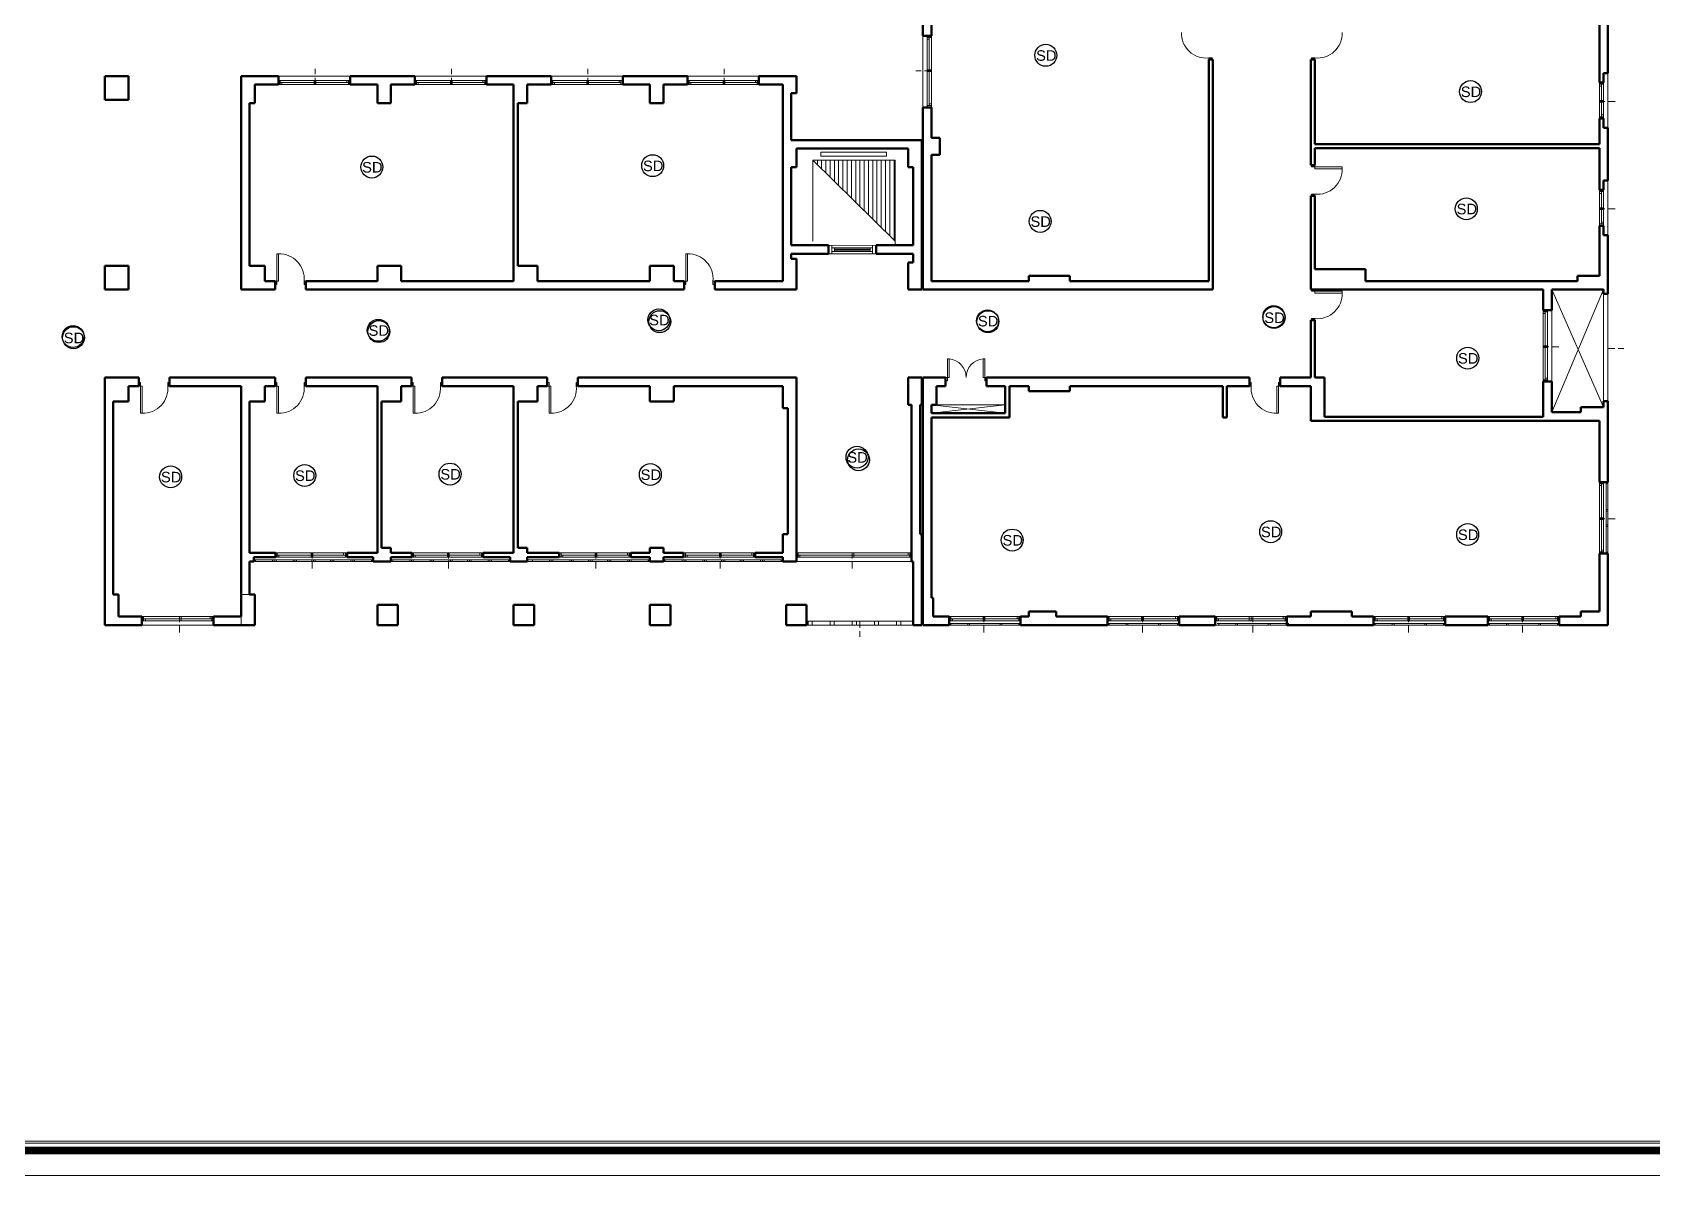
# Model space of a CAD drawing. Extents: x -24 to 119, y -16 to 95.
# Drawn here: x 33.75 to 81.31, y -16.16 to 17.4 of the extents above; entities that cross this region are included whole.
import ezdxf

# ---------------------------------------------------------------- set-up
doc = ezdxf.new("R2010")
doc.units = 0
doc.header["$LTSCALE"] = 0.8
doc.header["$MEASUREMENT"] = 0
doc.linetypes.add('HIDDEN', pattern=[0.375, 0.25, -0.125])
for name, color, linetype, lineweight in [('2-COL', 6, 'CONTINUOUS', 20), ('8-HAT1', 2, 'CONTINUOUS', 20), ('DOOR', 1, 'CONTINUOUS', 20), ('Elev', 31, 'CONTINUOUS', 20), ('FRAM', 5, 'CONTINUOUS', 20), ('HACTH', 2, 'CONTINUOUS', 20), ('Walls', 1, 'CONTINUOUS', 50), ('WC', 3, 'CONTINUOUS', 20), ('WIN', 1, 'CONTINUOUS', 15)]:
    doc.layers.add(name, color=color, linetype=linetype, lineweight=lineweight)
doc.layers.add('FAS', color=4, linetype='CONTINUOUS')
doc.styles.add('ROMANS', font='arial.ttf', dxfattribs={"width": 1.15, "height": 0.2})

# ---------------------------------------------------------------- blocks, each defined once
blk = doc.blocks.new('A$C465000F1')
at = {"layer": 'Elev'}
for p, q in [((-1.417, 0.121), (-0.065, -0.241)), ((-1.352, 0.362), (0, 0)), ((-1.253, 0.336), (-1.318, 0.094)), ((-1.3, 0.162), (-0.146, -0.147)), ((-1.271, 0.268), (-0.117, -0.041)), ((-1.203, 0.25), (-1.232, 0.144)), ((-1.221, 0.184), (-0.203, -0.089)), ((-1.214, 0.21), (-0.196, -0.063)), ((-0.099, 0.027), (-0.164, -0.215)), ((-0.185, -0.023), (-0.214, -0.129))]:
    blk.add_line(p, q, dxfattribs=at)

msp = doc.modelspace()

# ---------------------------------------------------------------- hatches: boundary and pattern name
at = {"layer": 'HACTH'}
h = msp.add_hatch(dxfattribs=at)
h.set_pattern_fill('ANSI31', color=256, angle=45, style=0)
h.set_pattern_definition([(90, (90.66902, 574.87571), (-0.125, 3e-17), [])])
h.paths.add_polyline_path([(59.08, 13.645), (57.62, 13.645), (56.66, 13.645), (59.08, 11.269)])
h = msp.add_hatch(dxfattribs=at)
h.set_pattern_fill('ANSI31', color=256, angle=45, style=0)
h.set_pattern_definition([(90, (90.66902, 574.87571), (-0.125, 3e-17), [])])
h.paths.add_polyline_path([(59.08, 13.645), (57.62, 13.645), (56.66, 13.645), (59.08, 11.269)])

# ---------------------------------------------------------------- linework, layer by layer
at = {"layer": '2-COL'}
for p, q in [((39.88, 0.9), (39.88, 0)), ((40.28, 0.9), (39.88, 0.9)), ((39.88, 0), (40.28, 0))]:
    msp.add_line(p, q, dxfattribs=at)
at = {"layer": '8-HAT1'}
for p, q in [((62.31, 6.47), (60.14, 6.22)), ((60.14, 6.47), (62.31, 6.22)), ((60.29, 6.47), (62.31, 6.47))]:
    msp.add_line(p, q, dxfattribs=at)
at = {"layer": 'DOOR'}
for p, q in [((68.28, 16.6), (68.28, 16.65)), ((68.28, 16.65), (68.38, 16.65)), ((68.38, 16.65), (68.38, 16.6)), ((71.3, 16.65), (71.3, 16.6)), ((71.4, 16.65), (71.3, 16.65)), ((71.4, 16.6), (71.4, 16.65)), ((71.3, 13.45), (71.3, 13.5)), ((71.4, 13.45), (71.3, 13.45)), ((71.4, 13.5), (71.4, 13.45)), ((71.3, 12.65), (71.3, 12.6)), ((71.4, 12.65), (71.3, 12.65)), ((71.4, 12.6), (71.4, 12.65)), ((40.88, 10.1), (40.93, 10.1)), ((40.93, 10), (40.88, 10)), ((40.93, 10.1), (40.93, 10)), ((41.78, 10.1), (41.73, 10.1)), ((41.73, 10.1), (41.73, 10)), ((41.73, 10), (41.78, 10)), ((52.88, 10.1), (52.93, 10.1)), ((52.93, 10), (52.88, 10)), ((52.93, 10.1), (52.93, 10)), ((53.78, 10.1), (53.73, 10.1)), ((53.73, 10.1), (53.73, 10)), ((53.73, 10), (53.78, 10)), ((71.3, 9.8), (71.3, 9.85)), ((71.4, 9.8), (71.3, 9.8)), ((71.4, 9.85), (71.4, 9.8)), ((71.3, 9), (71.3, 8.95)), ((71.4, 9), (71.3, 9)), ((71.4, 8.95), (71.4, 9)), ((60.56, 7.27), (60.61, 7.27)), ((60.61, 7.17), (60.56, 7.17)), ((60.61, 7.27), (60.61, 7.17)), ((61.76, 7.27), (61.71, 7.27)), ((61.71, 7.27), (61.71, 7.17)), ((61.71, 7.17), (61.76, 7.17)), ((36.93, 7.12), (36.88, 7.12)), ((36.88, 7.02), (36.93, 7.02)), ((36.93, 7.02), (36.93, 7.12)), ((37.73, 7.12), (37.78, 7.12)), ((37.73, 7.02), (37.73, 7.12)), ((37.78, 7.02), (37.73, 7.02)), ((40.93, 7.12), (40.88, 7.12)), ((40.88, 7.02), (40.93, 7.02)), ((40.93, 7.02), (40.93, 7.12)), ((41.73, 7.12), (41.78, 7.12)), ((41.73, 7.02), (41.73, 7.12)), ((41.78, 7.02), (41.73, 7.02)), ((44.93, 7.12), (44.88, 7.12)), ((44.88, 7.02), (44.93, 7.02)), ((44.93, 7.02), (44.93, 7.12)), ((45.73, 7.12), (45.78, 7.12)), ((45.73, 7.02), (45.73, 7.12)), ((45.78, 7.02), (45.73, 7.02)), ((48.918, 7.12), (48.868, 7.12)), ((48.868, 7.02), (48.918, 7.02)), ((48.918, 7.02), (48.918, 7.12)), ((49.718, 7.12), (49.768, 7.12)), ((49.718, 7.02), (49.718, 7.12)), ((49.768, 7.02), (49.718, 7.02)), ((53.78, 7.02), (53.73, 7.02)), ((69.53, 7.12), (69.48, 7.12)), ((69.48, 7.02), (69.53, 7.02)), ((69.53, 7.02), (69.53, 7.12)), ((70.33, 7.12), (70.38, 7.12)), ((70.33, 7.02), (70.33, 7.12)), ((70.38, 7.02), (70.33, 7.02))]:
    msp.add_line(p, q, dxfattribs=at)
for points in [[(72.2, 13.45), (72.2, 13.4), (71.4, 13.4), (71.4, 13.45)], [(40.93, 10.9), (40.98, 10.9), (40.98, 10.1), (40.93, 10.1)], [(52.93, 10.9), (52.98, 10.9), (52.98, 10.1), (52.93, 10.1)], [(72.2, 9.8), (72.2, 9.75), (71.4, 9.75), (71.4, 9.8)], [(60.61, 7.82), (60.66, 7.82), (60.66, 7.27), (60.61, 7.27)], [(61.71, 7.82), (61.66, 7.82), (61.66, 7.27), (61.71, 7.27)], [(36.93, 6.22), (36.98, 6.22), (36.98, 7.02), (36.93, 7.02)], [(40.93, 6.22), (40.98, 6.22), (40.98, 7.02), (40.93, 7.02)], [(44.93, 6.22), (44.98, 6.22), (44.98, 7.02), (44.93, 7.02)], [(48.918, 6.22), (48.968, 6.22), (48.968, 7.02), (48.918, 7.02)], [(70.33, 6.22), (70.28, 6.22), (70.28, 7.02), (70.33, 7.02)]]:
    msp.add_lwpolyline(points, close=True, dxfattribs=at)
for centre, radius, start, end in [((68.212, 17.38), 0.733, 178.4075, 275.2877), ((71.468, 17.38), 0.733, 264.7123, 1.5925), ((71.468, 13.38), 0.733, 264.7123, 1.5925), ((41, 10.168), 0.733, 354.7123, 91.5925), ((53, 10.168), 0.733, 354.7123, 91.5925), ((71.468, 9.73), 0.733, 264.7123, 1.5925), ((60.61, 7.272), 0.55, 359.7628, 84.7846), ((61.71, 7.272), 0.55, 95.2154, 180.2372), ((37, 6.952), 0.733, 268.4075, 5.2877), ((41, 6.952), 0.733, 268.4075, 5.2877), ((45, 6.952), 0.733, 268.4075, 5.2877), ((48.988, 6.952), 0.733, 268.4075, 5.2877), ((70.259, 6.952), 0.733, 174.7123, 271.5925)]:
    msp.add_arc(centre, radius, start, end, dxfattribs=at)
at = {"layer": 'Elev'}
for p, q in [((56.9, 13.885), (57.62, 13.885)), ((56.9, 13.765), (56.9, 13.885)), ((56.9, 13.885), (57.62, 13.885)), ((56.9, 13.765), (56.9, 13.885)), ((57.62, 13.885), (58.826, 13.885)), ((57.62, 13.885), (58.826, 13.885)), ((58.826, 13.885), (58.826, 13.765)), ((58.826, 13.885), (58.826, 13.765)), ((56.66, 13.645), (57.62, 13.645)), ((56.66, 13.645), (57.62, 13.645)), ((56.66, 11.269), (56.66, 13.645)), ((56.66, 13.645), (59.08, 11.269)), ((56.9, 13.765), (57.62, 13.765)), ((56.9, 13.765), (57.62, 13.765)), ((57.62, 13.765), (58.826, 13.765)), ((57.62, 13.765), (58.826, 13.765)), ((57.62, 13.645), (59.08, 13.645)), ((57.62, 13.645), (59.08, 13.645)), ((59.08, 13.645), (59.08, 11.15)), ((59.08, 13.645), (59.08, 11.269))]:
    msp.add_line(p, q, dxfattribs=at)
at = {"layer": 'FAS'}
for centre in [(63.498, 16.728), (75.964, 15.663), (51.96, 13.489), (43.717, 13.448), (75.841, 12.222), (63.334, 11.853), (52.142, 8.963), (52.169, 8.909), (61.79, 8.932), (61.8, 8.909), (70.19, 9.055), (70.198, 9.031), (34.95, 8.472), (34.961, 8.438), (43.907, 8.655), (43.924, 8.618), (75.882, 7.839), (57.959, 4.932), (46.014, 4.435), (58.002, 4.854), (37.812, 4.353), (41.749, 4.394), (51.892, 4.423), (70.099, 2.744), (75.881, 2.662), (62.513, 2.498)]:
    msp.add_circle(centre, 0.322, dxfattribs=at)
at = {"layer": 'FRAM'}
msp.add_lwpolyline([(-24.024, -16.156), (115.976, -16.156), (115.976, 95.22), (-24.024, 95.22)], close=True, dxfattribs=at)
at = {"layer": 'FRAM', "const_width": 0.218}
msp.add_lwpolyline([(-23.288, -15.42), (115.239, -15.42), (115.239, 94.484), (-23.288, 94.484)], close=True, dxfattribs=at)
at = {"layer": 'FRAM'}
for points in [[(98.967, 94.211), (98.967, -15.202), (-23.07, -15.202), (-23.07, 94.266), (98.967, 94.266), (98.967, 94.211)], [(98.912, 94.211), (98.912, -15.147), (-23.015, -15.147), (-23.015, 94.211), (98.912, 94.211), (98.912, 94.211)]]:
    msp.add_lwpolyline(points, dxfattribs=at)
at = {"layer": 'Walls'}
for p, q in [((80, 19.845), (80, 16.201)), ((59.89, 19.01), (59.89, 17.3)), ((60.14, 18), (60.14, 17.3)), ((79.75, 18), (79.75, 15.926)), ((60.14, 17.3), (59.89, 17.3)), ((60.14, 17.3), (59.89, 17.3)), ((60.02, 17.3), (60.14, 17.3)), ((68.28, 16.6), (68.4, 16.6)), ((68.28, 16.6), (68.28, 10.1)), ((68.4, 16.6), (68.4, 9.85)), ((71.4, 16.6), (71.28, 16.6)), ((71.28, 16.6), (71.28, 13.5)), ((71.4, 16.6), (71.28, 16.6)), ((71.4, 16.6), (71.28, 16.6)), ((71.28, 16.6), (71.4, 16.6)), ((71.4, 16.6), (71.28, 16.6)), ((71.4, 16.6), (71.4, 14.12)), ((80, 16.201), (79.87, 16.201)), ((79.87, 15.926), (79.87, 16.201)), ((36.58, 16.12), (35.88, 16.12)), ((35.88, 16.12), (35.88, 15.42)), ((36.58, 15.42), (36.58, 16.12)), ((39.88, 9.85), (39.88, 16.12)), ((39.88, 16.12), (40.98, 16.12)), ((40.28, 15.87), (40.98, 15.87)), ((40.28, 15.87), (40.28, 15.32)), ((40.98, 16.12), (40.98, 15.87)), ((40.98, 15.99), (40.98, 15.87)), ((43.08, 15.87), (43.08, 16.12)), ((43.08, 16.12), (44.98, 16.12)), ((43.08, 15.99), (43.08, 15.87)), ((43.08, 15.87), (43.88, 15.87)), ((43.88, 15.32), (43.88, 15.87)), ((44.28, 15.87), (44.98, 15.87)), ((44.28, 15.87), (44.28, 15.32)), ((44.98, 16.12), (44.98, 15.87)), ((44.98, 15.99), (44.98, 15.87)), ((47.08, 15.87), (47.08, 16.12)), ((47.08, 16.12), (48.98, 16.12)), ((47.08, 15.99), (47.08, 15.87)), ((47.08, 15.87), (47.88, 15.87)), ((47.88, 10.1), (47.88, 15.87)), ((48.28, 15.87), (48.98, 15.87)), ((48.28, 15.87), (48.28, 15.32)), ((48.98, 16.12), (48.98, 15.87)), ((48.98, 15.99), (48.98, 15.87)), ((51.08, 15.87), (51.08, 16.12)), ((51.08, 16.12), (52.98, 16.12)), ((51.08, 15.99), (51.08, 15.87)), ((51.08, 15.87), (51.88, 15.87)), ((51.88, 15.32), (51.88, 15.87)), ((52.28, 15.87), (52.98, 15.87)), ((52.28, 15.87), (52.28, 15.32)), ((52.98, 16.12), (52.98, 15.87)), ((52.98, 15.99), (52.98, 15.87)), ((55.08, 15.87), (55.08, 16.12)), ((55.08, 16.12), (56.18, 16.12)), ((55.08, 15.99), (55.08, 15.87)), ((55.08, 15.87), (55.78, 15.87)), ((55.78, 10.1), (55.78, 15.87)), ((56.18, 15.62), (56.18, 16.12)), ((79.75, 15.926), (79.87, 15.926)), ((79.87, 15.926), (79.75, 15.926)), ((79.87, 15.926), (79.75, 15.926)), ((79.87, 15.926), (79.75, 15.926)), ((79.75, 15.926), (79.87, 15.926)), ((79.87, 15.926), (79.75, 15.926)), ((79.87, 15.926), (79.75, 15.926)), ((35.88, 15.42), (36.58, 15.42)), ((40.13, 10.55), (40.13, 15.32)), ((40.28, 15.32), (40.13, 15.32)), ((44.28, 15.32), (43.88, 15.32)), ((48, 10.55), (48, 15.32)), ((48.28, 15.32), (48, 15.32)), ((52.28, 15.32), (51.88, 15.32)), ((56.03, 14.24), (56.03, 15.62)), ((56.03, 15.62), (56.18, 15.62)), ((60.14, 15.2), (59.89, 15.2)), ((59.89, 15.2), (60.14, 15.2)), ((59.89, 15.2), (59.89, 9.85)), ((60.02, 15.2), (60.14, 15.2)), ((60.14, 15.2), (60.14, 14.31)), ((79.75, 14.876), (79.75, 14.12)), ((79.75, 14.876), (79.87, 14.876)), ((79.87, 14.876), (79.75, 14.876)), ((79.87, 14.876), (79.75, 14.876)), ((79.87, 14.876), (79.75, 14.876)), ((79.75, 14.876), (79.87, 14.876)), ((79.87, 14.876), (79.75, 14.876)), ((79.75, 14.876), (79.87, 14.876)), ((79.87, 14.876), (79.87, 14.601)), ((60.14, 14.31), (60.39, 14.31)), ((60.39, 14.31), (60.39, 13.81)), ((79.87, 14.601), (80, 14.601)), ((80, 14.601), (80, 13.051)), ((59.86, 14.24), (56.03, 14.24)), ((59.46, 13.99), (56.18, 13.99)), ((56.18, 13.99), (56.18, 13.44)), ((59.46, 13.44), (59.46, 13.99)), ((59.86, 14.24), (59.86, 9.85)), ((59.89, 13.82), (59.89, 9.86)), ((59.89, 13.81), (59.89, 9.85)), ((59.89, 13.81), (59.89, 9.85)), ((59.89, 13.81), (59.89, 9.85)), ((60.14, 13.81), (60.14, 10.1)), ((60.14, 13.81), (60.14, 10.1)), ((60.39, 13.81), (60.14, 13.81)), ((79.75, 14.12), (71.4, 14.12)), ((79.75, 14), (71.4, 14)), ((71.4, 14), (71.4, 13.5)), ((79.75, 14), (79.75, 12.776)), ((56.03, 13.44), (56.03, 11.15)), ((56.18, 13.44), (56.03, 13.44)), ((59.61, 13.44), (59.46, 13.44)), ((59.61, 13.44), (59.61, 11.15)), ((71.4, 13.5), (71.28, 13.5)), ((71.28, 13.5), (71.4, 13.5)), ((71.4, 13.5), (71.28, 13.5)), ((80, 13.051), (79.87, 13.051)), ((79.87, 12.776), (79.87, 13.051)), ((71.4, 12.6), (71.28, 12.6)), ((71.28, 12.6), (71.28, 9.85)), ((71.4, 12.6), (71.28, 12.6)), ((71.28, 12.6), (71.4, 12.6)), ((71.4, 12.6), (71.28, 12.6)), ((71.4, 12.6), (71.4, 10.45)), ((79.87, 12.776), (79.75, 12.776)), ((79.87, 12.776), (79.75, 12.776)), ((79.87, 12.776), (79.75, 12.776)), ((79.75, 12.776), (79.87, 12.776)), ((79.87, 12.776), (79.75, 12.776)), ((79.87, 12.776), (79.75, 12.776)), ((79.75, 11.726), (79.75, 10.25)), ((79.87, 11.726), (79.75, 11.726)), ((79.87, 11.726), (79.75, 11.726)), ((79.87, 11.726), (79.75, 11.726)), ((79.75, 11.726), (79.87, 11.726)), ((79.87, 11.726), (79.75, 11.726)), ((79.75, 11.726), (79.87, 11.726)), ((79.87, 11.726), (79.87, 11.451)), ((79.87, 11.451), (80, 11.451)), ((80, 11.451), (80, 9.725)), ((56.03, 11.15), (57.12, 11.15)), ((57.12, 10.9), (57.12, 11.15)), ((58.52, 10.9), (58.52, 11.15)), ((58.52, 11.15), (59.61, 11.15)), ((36.58, 10.55), (35.88, 10.55)), ((35.88, 10.55), (35.88, 9.85)), ((36.58, 9.85), (36.58, 10.55)), ((40.13, 10.55), (40.58, 10.55)), ((40.58, 10.55), (40.58, 10.1)), ((44.58, 10.55), (43.88, 10.55)), ((43.88, 10.55), (43.88, 10.1)), ((44.58, 10.1), (44.58, 10.55)), ((48.58, 10.55), (48, 10.55)), ((48.58, 10.1), (48.58, 10.55)), ((52.58, 10.55), (51.88, 10.55)), ((51.88, 10.55), (51.88, 10.1)), ((52.58, 10.1), (52.58, 10.55)), ((56.03, 10.9), (57.12, 10.9)), ((56.03, 10.9), (56.03, 10.75)), ((56.03, 10.75), (56.18, 10.75)), ((56.18, 10.75), (56.18, 9.85)), ((58.52, 10.9), (59.61, 10.9)), ((59.46, 9.85), (59.46, 10.65)), ((59.46, 10.65), (59.61, 10.65)), ((59.61, 10.9), (59.61, 10.65)), ((40.58, 10.1), (40.88, 10.1)), ((40.88, 10.1), (40.88, 9.85)), ((41.78, 9.85), (41.78, 10.1)), ((41.78, 10.1), (43.88, 10.1)), ((44.58, 10.1), (47.88, 10.1)), ((48.58, 10.1), (51.88, 10.1)), ((52.58, 10.1), (52.88, 10.1)), ((52.88, 10.1), (52.88, 9.85)), ((53.78, 9.85), (53.78, 10.1)), ((53.78, 10.1), (55.78, 10.1)), ((60.14, 10.1), (61.121, 10.1)), ((63, 10.1), (60.14, 10.1)), ((64.2, 10.25), (63, 10.25)), ((63, 10.25), (63, 10.1)), ((64.2, 10.1), (64.2, 10.25)), ((64.2, 10.1), (68.28, 10.1)), ((72.88, 10.45), (71.4, 10.45)), ((72.88, 10.1), (72.88, 10.45)), ((79.1, 10.1), (72.88, 10.1)), ((79.75, 10.25), (79.1, 10.25)), ((79.1, 10.25), (79.1, 10.1)), ((35.88, 9.85), (36.58, 9.85)), ((39.88, 9.85), (40.88, 9.85)), ((41.78, 9.85), (52.88, 9.85)), ((53.78, 9.85), (56.18, 9.85)), ((59.86, 9.85), (59.46, 9.85)), ((59.89, 9.85), (68.4, 9.85)), ((78.1, 9.85), (71.28, 9.85)), ((78.1, 9.25), (78.1, 9.85)), ((79.87, 9.85), (78.35, 9.85)), ((78.35, 9.25), (78.35, 9.85)), ((79.87, 9.85), (79.87, 9.725)), ((79.87, 9.725), (80, 9.725)), ((78.35, 9.25), (78.1, 9.25)), ((78.35, 9.25), (78.1, 9.25)), ((78.1, 9.25), (78.35, 9.25)), ((78.22, 9.25), (78.1, 9.25)), ((78.35, 9.25), (78.1, 9.25)), ((71.28, 7.27), (71.28, 8.95)), ((71.4, 8.95), (71.28, 8.95)), ((71.28, 8.95), (71.4, 8.95)), ((71.4, 8.95), (71.28, 8.95)), ((71.4, 7.27), (71.4, 8.95)), ((35.88, 0), (35.88, 7.27)), ((35.88, 7.27), (36.88, 7.27)), ((36.88, 7.02), (36.88, 7.27)), ((37.78, 7.27), (37.78, 7.02)), ((37.78, 7.27), (40.88, 7.27)), ((40.88, 7.02), (40.88, 7.27)), ((41.78, 7.27), (41.78, 7.02)), ((41.78, 7.27), (44.88, 7.27)), ((44.88, 7.02), (44.88, 7.27)), ((45.78, 7.27), (45.78, 7.02)), ((45.78, 7.27), (48.868, 7.27)), ((48.868, 7.02), (48.868, 7.27)), ((48.868, 7.02), (48.868, 7.27)), ((49.768, 7.27), (49.768, 7.02)), ((49.768, 7.02), (49.768, 7.27)), ((49.768, 7.27), (56.18, 7.27)), ((56.18, 1.87), (56.18, 7.27)), ((59.86, 7.27), (59.46, 7.27)), ((59.46, 7.27), (59.46, 6.47)), ((59.86, 6.47), (59.86, 7.27)), ((59.89, 0), (59.89, 7.27)), ((60.56, 7.27), (59.89, 7.27)), ((60.56, 7.02), (60.56, 7.27)), ((60.56, 7.02), (60.56, 7.27)), ((61.76, 7.27), (69.48, 7.27)), ((61.76, 7.02), (61.76, 7.27)), ((61.76, 7.02), (61.76, 7.27)), ((69.48, 7.27), (69.48, 7.02)), ((69.48, 7.02), (69.48, 7.27)), ((70.38, 7.27), (71.28, 7.27)), ((70.38, 7.02), (70.38, 7.27)), ((70.38, 7.02), (70.38, 7.27)), ((71.4, 7.27), (71.68, 7.27)), ((71.68, 7.27), (71.68, 6.12)), ((78.1, 6.12), (78.1, 7.15)), ((78.35, 7.15), (78.1, 7.15)), ((78.35, 7.15), (78.1, 7.15)), ((78.1, 7.15), (78.35, 7.15)), ((78.22, 7.15), (78.1, 7.15)), ((78.1, 7.15), (78.35, 7.15)), ((78.35, 6.25), (78.35, 7.15)), ((36.58, 7.02), (36.88, 7.02)), ((36.58, 7.02), (36.58, 6.57)), ((37.78, 7.02), (39.88, 7.02)), ((39.88, 0.25), (39.88, 7.02)), ((40.58, 7.02), (40.88, 7.02)), ((40.58, 7.02), (40.58, 6.57)), ((41.78, 7.02), (43.88, 7.02)), ((43.88, 2.12), (43.88, 7.02)), ((44.58, 7.02), (44.88, 7.02)), ((44.58, 7.02), (44.58, 6.57)), ((45.78, 7.02), (47.88, 7.02)), ((46.68, 7.02), (47.88, 7.02)), ((47.88, 2.12), (47.88, 7.02)), ((48.58, 7.02), (48.868, 7.02)), ((48.58, 7.02), (48.58, 6.57)), ((49.768, 7.02), (51.88, 7.02)), ((51.88, 6.57), (51.88, 7.02)), ((52.58, 7.02), (55.78, 7.02)), ((52.58, 7.02), (52.58, 6.57)), ((55.78, 6.37), (55.78, 7.02)), ((60.56, 7.02), (60.29, 7.02)), ((60.29, 6.47), (60.29, 7.02)), ((62.31, 7.02), (61.76, 7.02)), ((62.31, 6.22), (62.31, 7.02)), ((63, 7.02), (62.43, 7.02)), ((62.43, 6.1), (62.43, 7.02)), ((63, 6.87), (63, 7.02)), ((64.2, 6.87), (63, 6.87)), ((64.2, 7.02), (68.694, 7.02)), ((64.2, 7.02), (64.2, 6.87)), ((68.694, 7.02), (68.694, 6.1)), ((68.814, 7.02), (68.814, 6.1)), ((68.814, 7.02), (69.48, 7.02)), ((70.38, 7.02), (71.28, 7.02)), ((71.28, 7.02), (71.28, 6)), ((36.13, 0.9), (36.13, 6.57)), ((36.58, 6.57), (36.13, 6.57)), ((40.13, 2.12), (40.13, 6.57)), ((40.58, 6.57), (40.13, 6.57)), ((44, 2.27), (44, 6.57)), ((44.58, 6.57), (44, 6.57)), ((48, 2.27), (48, 6.57)), ((48.58, 6.57), (48, 6.57)), ((52.58, 6.57), (51.88, 6.57)), ((55.93, 6.37), (55.78, 6.37)), ((55.93, 2.67), (55.93, 6.37)), ((59.46, 6.47), (59.56, 6.47)), ((59.56, 1.87), (59.56, 6.47)), ((59.81, 2.67), (59.81, 6.47)), ((59.81, 6.47), (59.86, 6.47)), ((59.89, 0.8), (59.89, 6.47)), ((60.14, 6.22), (60.14, 6.47)), ((60.14, 6.22), (60.14, 6.47)), ((60.14, 6.47), (60.29, 6.47)), ((62.31, 6.22), (60.14, 6.22)), ((79.2, 6.25), (78.35, 6.25)), ((79.2, 6.25), (79.2, 6.4)), ((79.2, 6.4), (79.87, 6.4)), ((79.87, 6.4), (79.87, 6.575)), ((79.87, 6.575), (80, 6.575)), ((80, 6.575), (80, 4.2)), ((60.14, 0.8), (60.14, 6.1)), ((60.14, 0.8), (60.14, 6.1)), ((62.43, 6.1), (60.14, 6.1)), ((68.694, 6.1), (68.814, 6.1)), ((79.75, 6), (71.28, 6)), ((78.1, 6.12), (71.68, 6.12)), ((79.75, 6), (79.75, 4.2)), ((80, 4.2), (79.75, 4.2)), ((79.75, 4.2), (80, 4.2)), ((79.87, 4.2), (79.75, 4.2)), ((80, 4.2), (79.75, 4.2)), ((55.78, 2.12), (55.78, 2.67)), ((55.78, 2.67), (55.93, 2.67)), ((59.81, 2.67), (59.86, 2.67)), ((59.86, 2.67), (59.86, 0)), ((40.13, 2.12), (40.89, 2.12)), ((40.89, 2), (40.255, 2)), ((40.255, 2), (40.255, 1.87)), ((40.89, 2.12), (40.89, 2)), ((40.89, 2.12), (40.89, 2)), ((42.99, 2.12), (42.99, 2)), ((42.99, 2), (42.99, 2.12)), ((42.99, 2.12), (43.88, 2.12)), ((42.99, 2), (43.755, 2)), ((43.755, 2), (43.755, 1.87)), ((44, 2.27), (44.28, 2.27)), ((44.28, 2.27), (44.28, 2.12)), ((44.28, 2.12), (44.89, 2.12)), ((44.89, 2), (44.28, 2)), ((44.28, 2), (44.28, 1.87)), ((44.89, 2.12), (44.89, 2)), ((44.89, 2.12), (44.89, 2)), ((46.99, 2.12), (46.99, 2)), ((46.99, 2), (46.99, 2.12)), ((46.99, 2.12), (47.88, 2.12)), ((46.99, 2), (47.78, 2)), ((47.78, 2), (47.78, 1.87)), ((48.28, 2.27), (48, 2.27)), ((48.28, 2.12), (48.28, 2.27)), ((48.28, 2.12), (49.22, 2.12)), ((49.22, 2), (48.28, 2)), ((48.28, 2), (48.28, 1.87)), ((49.22, 2.12), (49.22, 2)), ((49.22, 2.12), (49.22, 2)), ((51.32, 2.12), (51.32, 2)), ((51.32, 2), (51.32, 2.12)), ((51.32, 2.12), (51.88, 2.12)), ((51.32, 2), (51.88, 2)), ((52.28, 2.27), (51.88, 2.27)), ((51.88, 2.27), (51.88, 2.12)), ((51.88, 2), (51.88, 1.87)), ((52.28, 2.12), (52.28, 2.27)), ((52.28, 2.12), (52.87, 2.12)), ((52.28, 2), (52.87, 2)), ((52.28, 2), (52.28, 1.87)), ((52.87, 2.12), (52.87, 2)), ((52.87, 2.12), (52.87, 2)), ((54.97, 2.12), (54.97, 2)), ((54.97, 2), (54.97, 2.12)), ((54.97, 2.12), (55.78, 2.12)), ((54.97, 2), (55.78, 2)), ((55.78, 2), (55.78, 1.87)), ((80, 2.1), (79.75, 2.1)), ((79.75, 2.1), (79.75, 0.4)), ((79.75, 2.1), (80, 2.1)), ((79.87, 2.1), (79.75, 2.1)), ((79.75, 2.1), (80, 2.1)), ((80, 2.1), (80, 0)), ((40.13, 0.9), (40.13, 1.87)), ((40.255, 1.87), (40.13, 1.87)), ((43.755, 1.87), (44.28, 1.87)), ((47.78, 1.87), (48.28, 1.87)), ((51.88, 1.87), (52.28, 1.87)), ((55.78, 1.87), (56.18, 1.87)), ((59.61, 1.87), (59.56, 1.87)), ((59.61, 0), (59.61, 1.87)), ((36.28, 0.9), (36.13, 0.9)), ((36.28, 0.25), (36.28, 0.9)), ((40.13, 0.9), (40.28, 0.9)), ((40.28, 0.9), (40.28, 0)), ((43.88, 0.6), (44.48, 0.6)), ((43.88, 0), (43.88, 0.6)), ((44.48, 0.6), (44.48, 0)), ((47.88, 0.6), (48.48, 0.6)), ((47.88, 0), (47.88, 0.6)), ((48.48, 0.6), (48.48, 0)), ((51.88, 0.6), (52.48, 0.6)), ((51.88, 0), (51.88, 0.6)), ((52.48, 0.6), (52.48, 0)), ((55.88, 0.6), (56.48, 0.6)), ((55.88, 0), (55.88, 0.6)), ((56.48, 0.6), (56.48, 0)), ((60.19, 0.8), (60.14, 0.8)), ((60.19, 0.25), (60.19, 0.8)), ((35.88, 0), (36.97, 0)), ((36.28, 0.25), (36.97, 0.25)), ((36.97, 0.25), (36.97, 0.13)), ((36.97, 0.25), (36.97, 0)), ((39.07, 0.25), (39.07, 0.13)), ((39.07, 0), (39.07, 0.25)), ((39.07, 0.25), (39.88, 0.25)), ((39.07, 0), (40.28, 0)), ((44.48, 0), (43.88, 0)), ((48.48, 0), (47.88, 0)), ((52.48, 0), (51.88, 0)), ((56.48, 0), (55.88, 0)), ((59.86, 0), (59.61, 0)), ((60.66, 0), (59.89, 0)), ((60.66, 0.25), (60.19, 0.25)), ((60.66, 0), (60.66, 0.25)), ((60.66, 0.13), (60.66, 0.25)), ((60.66, 0.25), (60.66, 0)), ((62.76, 0), (62.76, 0.25)), ((63, 0.25), (62.76, 0.25)), ((62.76, 0.13), (62.76, 0.25)), ((62.76, 0), (62.76, 0.25)), ((65.31, 0), (62.76, 0)), ((63.8, 0.4), (63, 0.4)), ((63, 0.4), (63, 0.25)), ((63.8, 0.25), (63.8, 0.4)), ((65.31, 0.25), (63.8, 0.25)), ((65.31, 0.25), (65.31, 0)), ((65.31, 0.13), (65.31, 0.25)), ((65.31, 0.25), (65.31, 0)), ((68.47, 0.25), (67.41, 0.25)), ((67.41, 0.25), (67.41, 0)), ((67.41, 0.13), (67.41, 0.25)), ((67.41, 0), (67.41, 0.25)), ((68.47, 0), (67.41, 0)), ((68.47, 0.25), (68.47, 0)), ((68.47, 0.13), (68.47, 0.25)), ((68.47, 0.25), (68.47, 0)), ((71.28, 0.25), (70.57, 0.25)), ((70.57, 0.25), (70.57, 0)), ((70.57, 0.13), (70.57, 0.25)), ((70.57, 0), (70.57, 0.25)), ((73.12, 0), (70.57, 0)), ((72.48, 0.4), (71.28, 0.4)), ((71.28, 0.4), (71.28, 0.25)), ((72.48, 0.25), (72.48, 0.4)), ((73.12, 0.25), (72.48, 0.25)), ((73.12, 0.25), (73.12, 0)), ((73.12, 0.13), (73.12, 0.25)), ((73.12, 0.25), (73.12, 0)), ((76.47, 0.25), (75.22, 0.25)), ((75.22, 0.25), (75.22, 0)), ((75.22, 0.13), (75.22, 0.25)), ((75.22, 0), (75.22, 0.25)), ((76.47, 0), (75.22, 0)), ((76.47, 0.25), (76.47, 0)), ((76.47, 0.13), (76.47, 0.25)), ((76.47, 0.25), (76.47, 0)), ((79.2, 0.25), (78.57, 0.25)), ((78.57, 0.25), (78.57, 0)), ((78.57, 0.13), (78.57, 0.25)), ((78.57, 0), (78.57, 0.25)), ((80, 0), (78.57, 0)), ((79.75, 0.4), (79.2, 0.4)), ((79.2, 0.4), (79.2, 0.25))]:
    msp.add_line(p, q, dxfattribs=at)
at = {"layer": 'WC'}
for p, q in [((79.87, 9.85), (78.35, 6.25)), ((79.87, 6.4), (78.35, 9.85))]:
    msp.add_line(p, q, dxfattribs=at)
at = {"layer": 'WIN'}
for p, q in [((59.89, 17.3), (59.89, 15.2)), ((60.02, 15.2), (60.02, 17.3)), ((60.02, 15.2), (60.02, 17.3)), ((60.02, 17.3), (60.02, 15.25)), ((60.02, 17.3), (60.14, 17.3)), ((60.14, 17.25), (60.02, 17.25)), ((60.08, 17.2), (60.02, 17.2)), ((60.08, 17.25), (60.08, 15.25)), ((60.14, 17.3), (60.14, 15.2)), ((60.14, 17.3), (60.14, 15.2)), ((60.14, 17.3), (60.14, 17.25)), ((60.14, 17.3), (60.14, 15.2)), ((60.14, 17.25), (60.14, 15.3)), ((60.08, 16.298), (60.02, 16.298)), ((60.08, 16.248), (60.02, 16.248)), ((60.14, 16.298), (60.08, 16.298)), ((60.14, 16.248), (60.08, 16.248)), ((80, 14.601), (80, 16.201)), ((43.08, 16.12), (40.98, 16.12)), ((40.98, 15.99), (43.08, 15.99)), ((40.98, 15.99), (43.08, 15.99)), ((41.03, 15.99), (40.98, 15.99)), ((43.08, 15.87), (40.98, 15.87)), ((43.08, 15.87), (40.98, 15.87)), ((41.08, 15.87), (40.98, 15.87)), ((43.08, 15.87), (40.98, 15.87)), ((41.03, 15.87), (41.03, 15.99)), ((43.08, 15.99), (41.03, 15.99)), ((43.03, 15.93), (41.03, 15.93)), ((41.08, 15.87), (41.08, 15.93)), ((43.03, 15.87), (41.08, 15.87)), ((42.028, 15.93), (42.028, 15.99)), ((42.028, 15.87), (42.028, 15.93)), ((42.078, 15.93), (42.078, 15.99)), ((42.078, 15.87), (42.078, 15.93)), ((42.98, 15.93), (42.98, 15.99)), ((43.03, 15.87), (43.03, 15.99)), ((43.08, 15.87), (43.03, 15.87)), ((43.08, 15.99), (43.08, 15.87)), ((47.08, 16.12), (44.98, 16.12)), ((44.98, 15.99), (47.08, 15.99)), ((44.98, 15.99), (47.08, 15.99)), ((45.03, 15.99), (44.98, 15.99)), ((47.08, 15.87), (44.98, 15.87)), ((47.08, 15.87), (44.98, 15.87)), ((45.08, 15.87), (44.98, 15.87)), ((47.08, 15.87), (44.98, 15.87)), ((45.03, 15.87), (45.03, 15.99)), ((47.08, 15.99), (45.03, 15.99)), ((47.03, 15.93), (45.03, 15.93)), ((45.08, 15.87), (45.08, 15.93)), ((47.03, 15.87), (45.08, 15.87)), ((46.028, 15.93), (46.028, 15.99)), ((46.028, 15.87), (46.028, 15.93)), ((46.078, 15.93), (46.078, 15.99)), ((46.078, 15.87), (46.078, 15.93)), ((46.98, 15.93), (46.98, 15.99)), ((47.03, 15.87), (47.03, 15.99)), ((47.08, 15.87), (47.03, 15.87)), ((47.08, 15.99), (47.08, 15.87)), ((51.08, 16.12), (48.98, 16.12)), ((48.98, 15.99), (51.08, 15.99)), ((48.98, 15.99), (51.08, 15.99)), ((49.03, 15.99), (48.98, 15.99)), ((51.08, 15.87), (48.98, 15.87)), ((51.08, 15.87), (48.98, 15.87)), ((49.08, 15.87), (48.98, 15.87)), ((51.08, 15.87), (48.98, 15.87)), ((49.03, 15.87), (49.03, 15.99)), ((51.08, 15.99), (49.03, 15.99)), ((51.03, 15.93), (49.03, 15.93)), ((49.08, 15.87), (49.08, 15.93)), ((51.03, 15.87), (49.08, 15.87)), ((50.028, 15.93), (50.028, 15.99)), ((50.028, 15.87), (50.028, 15.93)), ((50.078, 15.93), (50.078, 15.99)), ((50.078, 15.87), (50.078, 15.93)), ((50.98, 15.93), (50.98, 15.99)), ((51.03, 15.87), (51.03, 15.99)), ((51.08, 15.87), (51.03, 15.87)), ((51.08, 15.99), (51.08, 15.87)), ((55.08, 16.12), (52.98, 16.12)), ((52.98, 15.99), (55.08, 15.99)), ((52.98, 15.99), (55.08, 15.99)), ((53.03, 15.99), (52.98, 15.99)), ((55.08, 15.87), (52.98, 15.87)), ((55.08, 15.87), (52.98, 15.87)), ((53.08, 15.87), (52.98, 15.87)), ((55.08, 15.87), (52.98, 15.87)), ((53.03, 15.87), (53.03, 15.99)), ((55.08, 15.99), (53.03, 15.99)), ((55.03, 15.93), (53.03, 15.93)), ((53.08, 15.87), (53.08, 15.93)), ((55.03, 15.87), (53.08, 15.87)), ((54.028, 15.93), (54.028, 15.99)), ((54.028, 15.87), (54.028, 15.93)), ((54.078, 15.93), (54.078, 15.99)), ((54.078, 15.87), (54.078, 15.93)), ((54.98, 15.93), (54.98, 15.99)), ((55.03, 15.87), (55.03, 15.99)), ((55.08, 15.87), (55.03, 15.87)), ((55.08, 15.99), (55.08, 15.87)), ((79.75, 14.876), (79.75, 15.926)), ((79.75, 14.876), (79.75, 15.926)), ((79.75, 15.826), (79.75, 15.926)), ((79.75, 14.876), (79.75, 15.926)), ((79.75, 15.876), (79.87, 15.876)), ((79.75, 15.826), (79.81, 15.826)), ((79.75, 14.926), (79.75, 15.826)), ((79.81, 14.926), (79.81, 15.876)), ((79.87, 15.926), (79.87, 14.876)), ((79.87, 15.926), (79.87, 14.876)), ((79.87, 15.876), (79.87, 15.926)), ((79.87, 14.876), (79.87, 15.876)), ((60.14, 15.25), (60.02, 15.25)), ((60.02, 15.25), (60.02, 15.2)), ((60.14, 15.3), (60.08, 15.3)), ((60.14, 15.3), (60.14, 15.2)), ((79.75, 15.403), (79.81, 15.403)), ((79.75, 15.353), (79.81, 15.353)), ((79.81, 15.403), (79.87, 15.403)), ((79.81, 15.353), (79.87, 15.353)), ((79.75, 14.926), (79.87, 14.926)), ((79.75, 14.876), (79.75, 14.926)), ((79.87, 14.876), (79.75, 14.876)), ((79.81, 14.976), (79.87, 14.976)), ((80, 11.451), (80, 13.051)), ((79.75, 11.726), (79.75, 12.776)), ((79.75, 11.726), (79.75, 12.776)), ((79.75, 12.676), (79.75, 12.776)), ((79.75, 11.726), (79.75, 12.776)), ((79.75, 12.726), (79.87, 12.726)), ((79.75, 12.676), (79.81, 12.676)), ((79.75, 11.776), (79.75, 12.676)), ((79.81, 11.776), (79.81, 12.726)), ((79.87, 12.776), (79.87, 11.726)), ((79.87, 12.776), (79.87, 11.726)), ((79.87, 12.726), (79.87, 12.776)), ((79.87, 11.726), (79.87, 12.726)), ((79.75, 12.253), (79.81, 12.253)), ((79.75, 12.203), (79.81, 12.203)), ((79.81, 12.253), (79.87, 12.253)), ((79.81, 12.203), (79.87, 12.203)), ((79.75, 11.776), (79.87, 11.776)), ((79.75, 11.726), (79.75, 11.776)), ((79.87, 11.726), (79.75, 11.726)), ((79.81, 11.826), (79.87, 11.826)), ((79.87, 9.85), (79.87, 6.4)), ((79.87, 9.85), (79.87, 6.4)), ((79.87, 6.4), (79.87, 9.8)), ((80, 6.4), (80, 9.85)), ((78.1, 7.15), (78.1, 9.25)), ((78.1, 7.15), (78.1, 9.25)), ((78.1, 9.15), (78.1, 9.25)), ((78.1, 7.15), (78.1, 9.25)), ((78.1, 9.2), (78.22, 9.2)), ((78.1, 9.15), (78.16, 9.15)), ((78.1, 7.2), (78.1, 9.15)), ((78.16, 7.2), (78.16, 9.2)), ((78.22, 9.25), (78.22, 7.15)), ((78.22, 9.25), (78.22, 7.15)), ((78.22, 9.2), (78.22, 9.25)), ((78.22, 7.15), (78.22, 9.2)), ((78.35, 7.15), (78.35, 9.25)), ((78.1, 8.202), (78.16, 8.202)), ((78.1, 8.152), (78.16, 8.152)), ((78.16, 8.202), (78.22, 8.202)), ((78.16, 8.152), (78.22, 8.152)), ((78.1, 7.2), (78.22, 7.2)), ((78.1, 7.15), (78.1, 7.2)), ((78.22, 7.15), (78.1, 7.15)), ((78.16, 7.25), (78.22, 7.25)), ((79.75, 2.1), (79.75, 4.2)), ((79.75, 2.1), (79.75, 4.2)), ((79.75, 4.1), (79.75, 4.2)), ((79.75, 2.1), (79.75, 4.2)), ((79.75, 4.15), (79.87, 4.15)), ((79.75, 4.1), (79.81, 4.1)), ((79.75, 2.15), (79.75, 4.1)), ((79.81, 2.15), (79.81, 4.15)), ((79.87, 4.2), (79.87, 2.1)), ((79.87, 4.2), (79.87, 2.1)), ((79.87, 4.15), (79.87, 4.2)), ((79.87, 2.1), (79.87, 4.15)), ((79.95, 2.1), (79.95, 4.2)), ((80, 4.156), (79.95, 4.156)), ((80, 2.1), (80, 4.2)), ((80, 2.1), (80, 4.2)), ((80, 2.35), (80, 3.95)), ((79.95, 3.4), (80, 3.4)), ((79.95, 3.35), (80, 3.35)), ((79.75, 3.152), (79.81, 3.152)), ((79.75, 3.102), (79.81, 3.102)), ((79.81, 3.152), (79.87, 3.152)), ((79.81, 3.102), (79.87, 3.102)), ((79.95, 2.95), (80, 2.95)), ((79.95, 2.9), (80, 2.9)), ((43.755, 1.92), (40.255, 1.92)), ((40.305, 1.92), (40.305, 1.87)), ((40.805, 1.92), (40.805, 1.87)), ((40.855, 1.92), (40.855, 1.87)), ((40.89, 2.12), (42.99, 2.12)), ((40.89, 2.12), (42.99, 2.12)), ((40.94, 2.12), (40.89, 2.12)), ((42.99, 2), (40.89, 2)), ((42.99, 2), (40.89, 2)), ((40.99, 2), (40.89, 2)), ((42.99, 2), (40.89, 2)), ((42.99, 2), (40.89, 2)), ((42.99, 2), (40.89, 2)), ((40.99, 2), (40.89, 2)), ((42.99, 2), (40.89, 2)), ((40.905, 1.92), (40.905, 1.87)), ((40.94, 2), (40.94, 2.12)), ((42.99, 2.12), (40.94, 2.12)), ((42.94, 2.06), (40.94, 2.06)), ((40.99, 2), (40.99, 2.06)), ((42.94, 2), (40.99, 2)), ((42.94, 2), (40.99, 2)), ((41.405, 1.92), (41.405, 1.87)), ((41.455, 1.92), (41.455, 1.87)), ((41.505, 1.92), (41.505, 1.87)), ((41.938, 2.06), (41.938, 2.12)), ((41.938, 2), (41.938, 2.06)), ((41.955, 1.92), (41.955, 1.87)), ((41.988, 2.06), (41.988, 2.12)), ((41.988, 2), (41.988, 2.06)), ((42.005, 1.92), (42.005, 1.87)), ((42.055, 1.92), (42.055, 1.87)), ((42.505, 1.92), (42.505, 1.87)), ((42.555, 1.92), (42.555, 1.87)), ((42.605, 1.92), (42.605, 1.87)), ((42.89, 2.06), (42.89, 2.12)), ((42.94, 2), (42.94, 2.12)), ((42.99, 2), (42.94, 2)), ((42.99, 2), (42.94, 2)), ((42.99, 2.12), (42.99, 2)), ((43.105, 1.92), (43.105, 1.87)), ((43.155, 1.92), (43.155, 1.87)), ((43.205, 1.92), (43.205, 1.87)), ((43.705, 1.92), (43.705, 1.87)), ((47.78, 1.92), (44.28, 1.92)), ((44.33, 1.92), (44.33, 1.87)), ((44.83, 1.92), (44.83, 1.87)), ((44.88, 1.92), (44.88, 1.87)), ((44.89, 2.12), (46.99, 2.12)), ((44.89, 2.12), (46.99, 2.12)), ((44.94, 2.12), (44.89, 2.12)), ((46.99, 2), (44.89, 2)), ((46.99, 2), (44.89, 2)), ((44.99, 2), (44.89, 2)), ((46.99, 2), (44.89, 2)), ((46.99, 2), (44.89, 2)), ((44.99, 2), (44.89, 2)), ((44.93, 1.92), (44.93, 1.87)), ((44.94, 2), (44.94, 2.12)), ((46.99, 2.12), (44.94, 2.12)), ((46.94, 2.06), (44.94, 2.06)), ((44.99, 2), (44.99, 2.06)), ((46.94, 2), (44.99, 2)), ((46.94, 2), (44.99, 2)), ((45.43, 1.92), (45.43, 1.87)), ((45.48, 1.92), (45.48, 1.87)), ((45.53, 1.92), (45.53, 1.87)), ((45.938, 2.06), (45.938, 2.12)), ((45.938, 2), (45.938, 2.06)), ((45.98, 1.92), (45.98, 1.87)), ((45.988, 2.06), (45.988, 2.12)), ((45.988, 2), (45.988, 2.06)), ((46.03, 1.92), (46.03, 1.87)), ((46.08, 1.92), (46.08, 1.87)), ((46.53, 1.92), (46.53, 1.87)), ((46.58, 1.92), (46.58, 1.87)), ((46.63, 1.92), (46.63, 1.87)), ((46.89, 2.06), (46.89, 2.12)), ((46.94, 2), (46.94, 2.12)), ((46.99, 2), (46.94, 2)), ((46.99, 2), (46.94, 2)), ((46.99, 2.12), (46.99, 2)), ((47.13, 1.92), (47.13, 1.87)), ((47.18, 1.92), (47.18, 1.87)), ((47.23, 1.92), (47.23, 1.87)), ((47.73, 1.92), (47.73, 1.87)), ((51.88, 1.92), (48.28, 1.92)), ((48.43, 1.92), (48.43, 1.87)), ((50.965, 2), (48.865, 2)), ((50.965, 2), (48.865, 2)), ((48.965, 2), (48.865, 2)), ((48.93, 1.92), (48.93, 1.87)), ((50.915, 2), (48.965, 2)), ((48.98, 1.92), (48.98, 1.87)), ((49.03, 1.92), (49.03, 1.87)), ((49.22, 2.12), (51.32, 2.12)), ((49.22, 2.12), (51.32, 2.12)), ((49.27, 2.12), (49.22, 2.12)), ((51.32, 2), (49.22, 2)), ((51.32, 2), (49.22, 2)), ((49.32, 2), (49.22, 2)), ((49.27, 2), (49.27, 2.12)), ((51.32, 2.12), (49.27, 2.12)), ((51.27, 2.06), (49.27, 2.06)), ((49.32, 2), (49.32, 2.06)), ((51.27, 2), (49.32, 2)), ((49.53, 1.92), (49.53, 1.87)), ((49.58, 1.92), (49.58, 1.87)), ((49.63, 1.92), (49.63, 1.87)), ((50.08, 1.92), (50.08, 1.87)), ((50.13, 1.92), (50.13, 1.87)), ((50.18, 1.92), (50.18, 1.87)), ((50.268, 2.06), (50.268, 2.12)), ((50.268, 2), (50.268, 2.06)), ((50.318, 2.06), (50.318, 2.12)), ((50.318, 2), (50.318, 2.06)), ((50.63, 1.92), (50.63, 1.87)), ((50.68, 1.92), (50.68, 1.87)), ((50.73, 1.92), (50.73, 1.87)), ((50.965, 2), (50.915, 2)), ((51.22, 2.06), (51.22, 2.12)), ((51.23, 1.92), (51.23, 1.87)), ((51.27, 2), (51.27, 2.12)), ((51.32, 2), (51.27, 2)), ((51.28, 1.92), (51.28, 1.87)), ((51.32, 2.12), (51.32, 2)), ((51.33, 1.92), (51.33, 1.87)), ((51.83, 1.92), (51.83, 1.87)), ((55.78, 1.92), (52.28, 1.92)), ((52.33, 1.92), (52.33, 1.87)), ((52.83, 1.92), (52.83, 1.87)), ((52.87, 2.12), (54.97, 2.12)), ((52.87, 2.12), (54.97, 2.12)), ((52.92, 2.12), (52.87, 2.12)), ((54.97, 2), (52.87, 2)), ((54.97, 2), (52.87, 2)), ((52.97, 2), (52.87, 2)), ((52.88, 1.92), (52.88, 1.87)), ((54.99, 2), (52.89, 2)), ((54.99, 2), (52.89, 2)), ((52.99, 2), (52.89, 2)), ((52.92, 2), (52.92, 2.12)), ((54.97, 2.12), (52.92, 2.12)), ((54.92, 2.06), (52.92, 2.06)), ((52.93, 1.92), (52.93, 1.87)), ((52.97, 2), (52.97, 2.06)), ((54.92, 2), (52.97, 2)), ((54.94, 2), (52.99, 2)), ((53.43, 1.92), (53.43, 1.87)), ((53.48, 1.92), (53.48, 1.87)), ((53.53, 1.92), (53.53, 1.87)), ((53.918, 2.06), (53.918, 2.12)), ((53.918, 2), (53.918, 2.06)), ((53.968, 2.06), (53.968, 2.12)), ((53.968, 2), (53.968, 2.06)), ((53.98, 1.92), (53.98, 1.87)), ((54.03, 1.92), (54.03, 1.87)), ((54.08, 1.92), (54.08, 1.87)), ((54.53, 1.92), (54.53, 1.87)), ((54.58, 1.92), (54.58, 1.87)), ((54.63, 1.92), (54.63, 1.87)), ((54.87, 2.06), (54.87, 2.12)), ((54.92, 2), (54.92, 2.12)), ((54.97, 2), (54.92, 2)), ((54.99, 2), (54.94, 2)), ((54.97, 2.12), (54.97, 2)), ((55.13, 1.92), (55.13, 1.87)), ((55.18, 1.92), (55.18, 1.87)), ((55.23, 1.92), (55.23, 1.87)), ((55.73, 1.92), (55.73, 1.87)), ((56.18, 2.12), (59.56, 2.12)), ((56.18, 2.12), (59.56, 2.12)), ((56.23, 2.12), (56.18, 2.12)), ((59.56, 2), (56.18, 2)), ((59.56, 2), (56.18, 2)), ((56.28, 2), (56.18, 2)), ((56.23, 2), (56.23, 2.12)), ((59.56, 2.12), (56.23, 2.12)), ((59.51, 2.06), (56.23, 2.06)), ((56.28, 2), (56.28, 2.06)), ((59.51, 2), (56.28, 2)), ((57.818, 2.06), (57.818, 2.12)), ((57.818, 2), (57.818, 2.06)), ((57.868, 2.06), (57.868, 2.12)), ((57.868, 2), (57.868, 2.06)), ((59.46, 2.06), (59.46, 2.12)), ((59.51, 2), (59.51, 2.12)), ((59.56, 2), (59.51, 2)), ((79.75, 2.15), (79.87, 2.15)), ((79.75, 2.1), (79.75, 2.15)), ((79.87, 2.1), (79.75, 2.1)), ((79.81, 2.2), (79.87, 2.2)), ((79.95, 2.148), (80, 2.148)), ((43.755, 1.87), (40.255, 1.87)), ((42.99, 1.87), (40.89, 1.87)), ((47.78, 1.87), (44.28, 1.87)), ((46.99, 1.87), (44.89, 1.87)), ((51.88, 1.87), (48.28, 1.87)), ((51.88, 1.87), (48.38, 1.87)), ((51.32, 1.87), (49.22, 1.87)), ((55.78, 1.87), (52.28, 1.87)), ((54.97, 1.87), (52.87, 1.87)), ((59.56, 1.87), (56.18, 1.87)), ((36.97, 0.25), (39.07, 0.25)), ((36.97, 0.25), (39.07, 0.25)), ((37.02, 0.25), (36.97, 0.25)), ((39.07, 0.13), (36.97, 0.13)), ((39.07, 0.13), (36.97, 0.13)), ((37.07, 0.13), (36.97, 0.13)), ((39.07, 0), (36.97, 0)), ((37.02, 0.13), (37.02, 0.25)), ((39.07, 0.25), (37.02, 0.25)), ((39.02, 0.19), (37.02, 0.19)), ((37.07, 0.13), (37.07, 0.19)), ((39.02, 0.13), (37.07, 0.13)), ((38.068, 0.19), (38.068, 0.25)), ((38.068, 0.13), (38.068, 0.19)), ((38.118, 0.19), (38.118, 0.25)), ((38.118, 0.13), (38.118, 0.19)), ((38.97, 0.19), (38.97, 0.25)), ((39.02, 0.13), (39.02, 0.25)), ((39.07, 0.13), (39.02, 0.13)), ((39.07, 0.25), (39.07, 0.13)), ((56.18, 0), (59.61, 0)), ((56.48, 0.12), (59.61, 0.12)), ((60.66, 0.25), (62.76, 0.25)), ((60.66, 0.25), (62.76, 0.25)), ((60.66, 0.25), (60.71, 0.25)), ((60.66, 0.13), (60.66, 0.25)), ((60.66, 0.25), (62.76, 0.25)), ((62.76, 0.13), (60.66, 0.13)), ((62.76, 0.13), (60.66, 0.13)), ((60.66, 0.13), (62.71, 0.13)), ((62.76, 0.05), (60.66, 0.05)), ((60.66, 0), (62.76, 0)), ((60.66, 0), (62.76, 0)), ((60.71, 0.25), (62.66, 0.25)), ((60.71, 0.25), (60.71, 0.13)), ((60.71, 0.19), (62.71, 0.19)), ((60.71, 0), (60.71, 0.05)), ((60.76, 0.19), (60.76, 0.13)), ((61.21, 0), (61.21, 0.05)), ((61.26, 0), (61.26, 0.05)), ((61.662, 0.25), (61.662, 0.19)), ((61.662, 0.19), (61.662, 0.13)), ((61.712, 0.25), (61.712, 0.19)), ((61.712, 0.19), (61.712, 0.13)), ((62.16, 0), (62.16, 0.05)), ((62.21, 0), (62.21, 0.05)), ((62.66, 0.25), (62.66, 0.19)), ((62.66, 0.25), (62.76, 0.25)), ((62.71, 0.25), (62.71, 0.13)), ((62.71, 0.13), (62.76, 0.13)), ((62.71, 0), (62.71, 0.05)), ((65.31, 0.25), (67.41, 0.25)), ((65.31, 0.25), (67.41, 0.25)), ((65.31, 0.25), (65.36, 0.25)), ((65.31, 0.13), (65.31, 0.25)), ((65.31, 0.25), (67.41, 0.25)), ((67.41, 0.13), (65.31, 0.13)), ((67.41, 0.13), (65.31, 0.13)), ((65.31, 0.13), (67.36, 0.13)), ((67.41, 0.05), (65.31, 0.05)), ((65.31, 0), (67.41, 0)), ((65.31, 0), (67.41, 0)), ((65.36, 0.25), (67.31, 0.25)), ((65.36, 0.25), (65.36, 0.13)), ((65.36, 0.19), (67.36, 0.19)), ((65.36, 0), (65.36, 0.05)), ((65.41, 0.19), (65.41, 0.13)), ((65.86, 0), (65.86, 0.05)), ((65.91, 0), (65.91, 0.05)), ((66.312, 0.25), (66.312, 0.19)), ((66.312, 0.19), (66.312, 0.13)), ((66.362, 0.25), (66.362, 0.19)), ((66.362, 0.19), (66.362, 0.13)), ((66.81, 0), (66.81, 0.05)), ((66.86, 0), (66.86, 0.05)), ((67.31, 0.25), (67.31, 0.19)), ((67.31, 0.25), (67.41, 0.25)), ((67.36, 0.25), (67.36, 0.13)), ((67.36, 0.13), (67.41, 0.13)), ((67.36, 0), (67.36, 0.05)), ((68.47, 0.25), (70.57, 0.25)), ((68.47, 0.25), (70.57, 0.25)), ((68.47, 0.25), (68.52, 0.25)), ((68.47, 0.13), (68.47, 0.25)), ((68.47, 0.25), (70.57, 0.25)), ((70.57, 0.13), (68.47, 0.13)), ((70.57, 0.13), (68.47, 0.13)), ((68.47, 0.13), (70.52, 0.13)), ((68.47, 0), (70.57, 0)), ((68.52, 0.25), (70.47, 0.25)), ((68.52, 0.25), (68.52, 0.13)), ((68.52, 0.19), (70.52, 0.19)), ((70.63, 0.05), (68.53, 0.05)), ((68.53, 0), (70.63, 0)), ((68.57, 0.19), (68.57, 0.13)), ((68.58, 0), (68.58, 0.05)), ((69.08, 0), (69.08, 0.05)), ((69.13, 0), (69.13, 0.05)), ((69.472, 0.25), (69.472, 0.19)), ((69.472, 0.19), (69.472, 0.13)), ((69.522, 0.25), (69.522, 0.19)), ((69.522, 0.19), (69.522, 0.13)), ((70.03, 0), (70.03, 0.05)), ((70.08, 0), (70.08, 0.05)), ((70.47, 0.25), (70.47, 0.19)), ((70.47, 0.25), (70.57, 0.25)), ((70.52, 0.25), (70.52, 0.13)), ((70.52, 0.13), (70.57, 0.13)), ((70.58, 0), (70.58, 0.05)), ((73.12, 0.25), (75.22, 0.25)), ((73.12, 0.25), (75.22, 0.25)), ((73.12, 0.25), (73.17, 0.25)), ((73.12, 0.13), (73.12, 0.25)), ((73.12, 0.25), (75.22, 0.25)), ((75.22, 0.13), (73.12, 0.13)), ((75.22, 0.13), (73.12, 0.13)), ((73.12, 0.13), (75.17, 0.13)), ((75.22, 0.05), (73.12, 0.05)), ((73.12, 0), (75.22, 0)), ((73.12, 0), (75.22, 0)), ((73.17, 0.25), (75.12, 0.25)), ((73.17, 0.25), (73.17, 0.13)), ((73.17, 0.19), (75.17, 0.19)), ((73.17, 0), (73.17, 0.05)), ((73.22, 0.19), (73.22, 0.13)), ((73.67, 0), (73.67, 0.05)), ((73.72, 0), (73.72, 0.05)), ((74.122, 0.25), (74.122, 0.19)), ((74.122, 0.19), (74.122, 0.13)), ((74.172, 0.25), (74.172, 0.19)), ((74.172, 0.19), (74.172, 0.13)), ((74.62, 0), (74.62, 0.05)), ((74.67, 0), (74.67, 0.05)), ((75.12, 0.25), (75.12, 0.19)), ((75.12, 0.25), (75.22, 0.25)), ((75.17, 0.25), (75.17, 0.13)), ((75.17, 0.13), (75.22, 0.13)), ((75.17, 0), (75.17, 0.05)), ((76.47, 0.25), (78.57, 0.25)), ((76.47, 0.25), (78.57, 0.25)), ((76.47, 0.25), (76.52, 0.25)), ((76.47, 0.13), (76.47, 0.25)), ((76.47, 0.25), (78.57, 0.25)), ((78.57, 0.13), (76.47, 0.13)), ((78.57, 0.13), (76.47, 0.13)), ((76.47, 0.13), (78.52, 0.13)), ((78.57, 0.05), (76.47, 0.05)), ((76.47, 0), (78.57, 0)), ((76.47, 0), (78.57, 0)), ((76.52, 0.25), (78.47, 0.25)), ((76.52, 0.25), (76.52, 0.13)), ((76.52, 0.19), (78.52, 0.19)), ((76.52, 0), (76.52, 0.05)), ((76.57, 0.19), (76.57, 0.13)), ((77.02, 0), (77.02, 0.05)), ((77.07, 0), (77.07, 0.05)), ((77.472, 0.25), (77.472, 0.19)), ((77.472, 0.19), (77.472, 0.13)), ((77.522, 0.25), (77.522, 0.19)), ((77.522, 0.19), (77.522, 0.13)), ((77.97, 0), (77.97, 0.05)), ((78.02, 0), (78.02, 0.05)), ((78.47, 0.25), (78.47, 0.19)), ((78.47, 0.25), (78.57, 0.25)), ((78.52, 0.25), (78.52, 0.13)), ((78.52, 0.13), (78.57, 0.13)), ((78.52, 0), (78.52, 0.05))]:
    msp.add_line(p, q, dxfattribs=at)
at = {"layer": 'WIN', "linetype": 'HIDDEN'}
for p, q in [((42.055, 15.87), (42.055, 16.33)), ((46.055, 15.87), (46.055, 16.33)), ((50.055, 15.87), (50.055, 16.33)), ((54.055, 15.87), (54.055, 16.33)), ((60.14, 16.275), (59.68, 16.275)), ((80.21, 15.376), (79.75, 15.376)), ((80.21, 12.226), (79.75, 12.226)), ((78.56, 8.175), (78.1, 8.175)), ((80, 8.125), (80.46, 8.125)), ((80.21, 3.125), (79.75, 3.125)), ((41.965, 1.66), (41.965, 2.12)), ((45.965, 1.66), (45.965, 2.12)), ((50.295, 1.66), (50.295, 2.12)), ((53.945, 1.66), (53.945, 2.12)), ((57.818, 1.66), (57.818, 2.12)), ((38.068, -0.21), (38.068, 0.25)), ((58.045, 0.12), (58.045, -0.34)), ((61.685, -0.21), (61.685, 0.25)), ((66.335, -0.21), (66.335, 0.25)), ((69.58, -0.21), (69.58, 0.25)), ((74.145, -0.21), (74.145, 0.25)), ((77.495, -0.21), (77.495, 0.25))]:
    msp.add_line(p, q, dxfattribs=at)
at = {"layer": 'WIN'}
for points in [[(56.64, 0), (56.52, 0), (56.52, 0.12), (56.64, 0.12)], [(57.29, 0), (57.17, 0), (57.17, 0.12), (57.29, 0.12)], [(57.94, 0), (57.82, 0), (57.82, 0.12), (57.94, 0.12)], [(58.59, 0), (58.47, 0), (58.47, 0.12), (58.59, 0.12)], [(59.24, 0), (59.12, 0), (59.12, 0.12), (59.24, 0.12)]]:
    msp.add_lwpolyline(points, close=True, dxfattribs=at)

# ---------------------------------------------------------------- block references
at = {"layer": 'DOOR', "rotation": 14.99999999999949}
msp.add_blockref('A$C465000F1', (58.52, 11.15), dxfattribs=at)

# ---------------------------------------------------------------- texts
at = {"layer": 'FAS', "color": 1, "style": 'ROMANS'}
for p in [(63.213, 16.567), (75.679, 15.502), (43.432, 13.286), (51.675, 13.327), (75.556, 12.061), (63.049, 11.692), (51.857, 8.801), (61.505, 8.77), (69.913, 8.87), (34.676, 8.276), (43.622, 8.494), (75.597, 7.677), (57.674, 4.77), (37.527, 4.192), (41.464, 4.233), (45.729, 4.274), (51.607, 4.262), (69.814, 2.582), (62.228, 2.337), (75.596, 2.5)]:
    msp.add_text('SD', height=0.3094, dxfattribs=at).set_placement(p)

doc.saveas('drawing.dxf')
